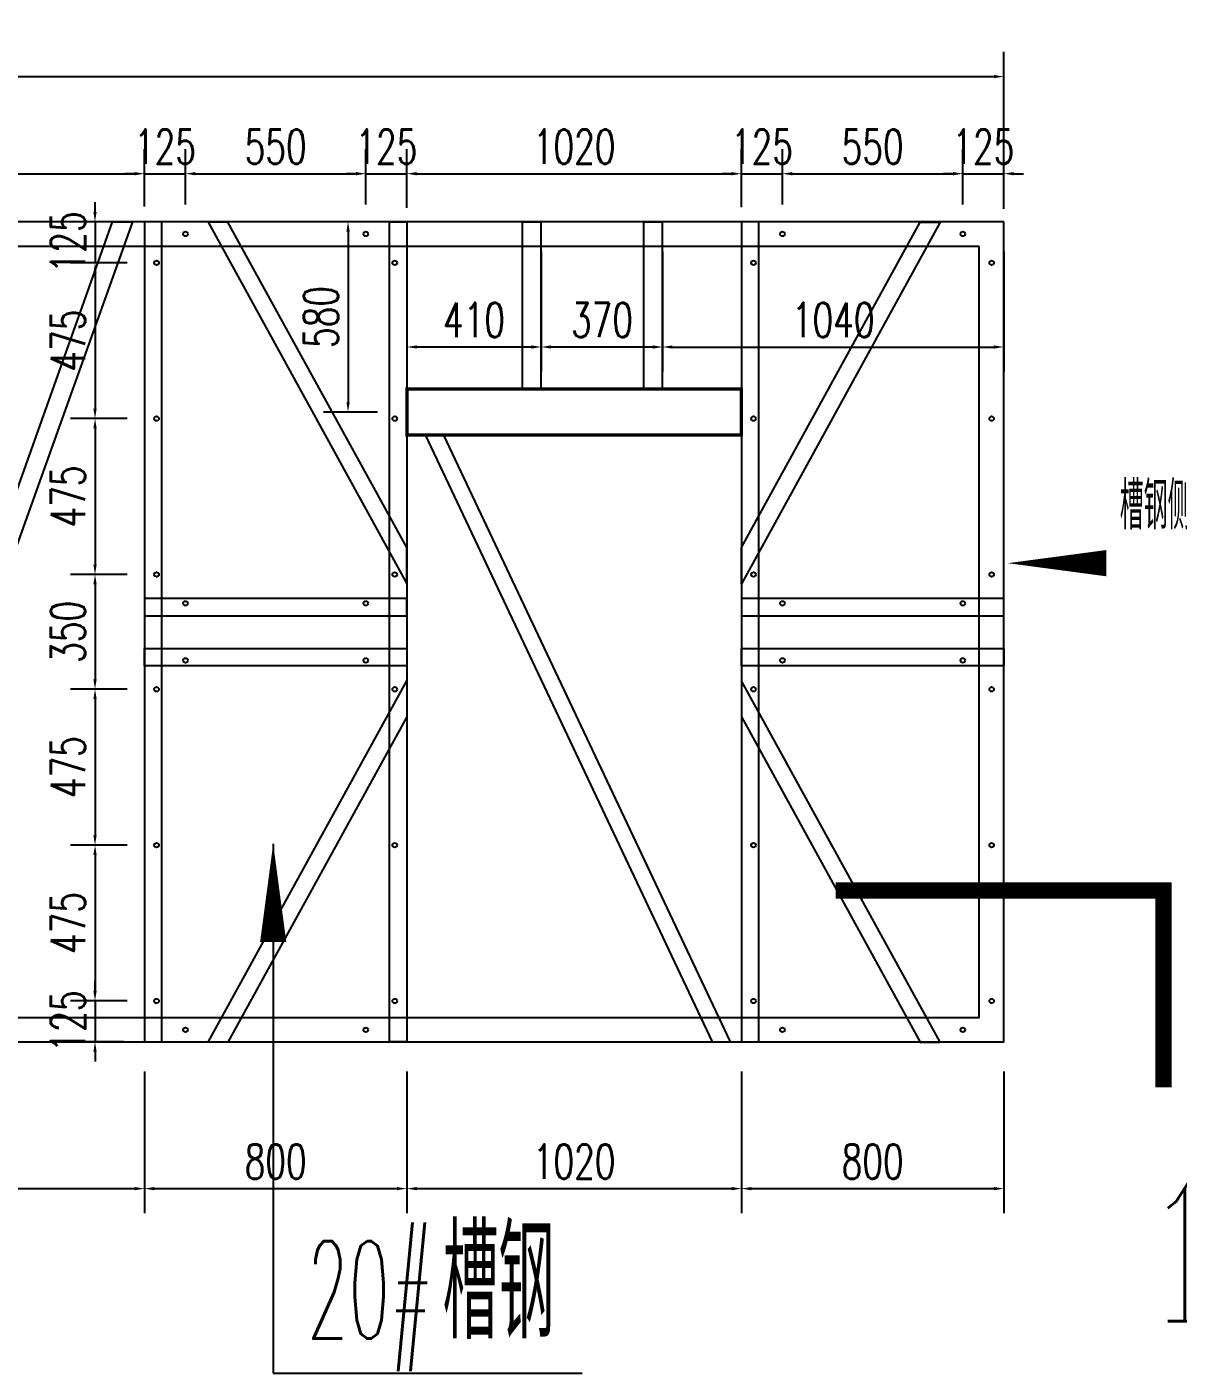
# Model space of a CAD drawing. Header units: millimetres. Extents: x -1443632 to -1307761, y 1430256 to 1527696.
# Drawn here: x -1377193 to -1373683, y 1470150 to 1474253 of the extents above; entities that cross this region are included whole.
import ezdxf

# ---------------------------------------------------------------- set-up
doc = ezdxf.new("R2010")
doc.units = ezdxf.units.MM
doc.header["$LTSCALE"] = 10
doc.layers.get('0').update_dxf_attribs({"linetype": 'CONTINUOUS'})
doc.layers.get('DEFPOINTS').update_dxf_attribs({"linetype": 'CONTINUOUS'})
for name, color, linetype in [('PUB_TEXT', 7, 'CONTINUOUS'), ('W-PLASTIC_RAILINGS塑木栏杆', 6, 'CONTINUOUS'), ('W-STEEL_FRAME钢架', 3, 'CONTINUOUS'), ('W-STEEL_KEEL钢龙骨', 5, 'CONTINUOUS'), ('景-通用-文字', 7, 'CONTINUOUS')]:
    doc.layers.add(name, color=color, linetype=linetype)
doc.styles.add('_TCH_DIM', font='SIMPLEX.shx', dxfattribs={"width": 0.7, "bigfont": 'GBCBIG.shx'})
doc.styles.add('_TCH_LABEL', font='COMPLEX', dxfattribs={"bigfont": 'GBCBIG'})
doc.styles.add('STANDARD_T3', font='simplex.shx', dxfattribs={"width": 0.7, "bigfont": 'gbcbig.shx'})
doc.dimstyles.new('W&&30', dxfattribs={"dimtxt": 105, "dimasz": 30, "dimexe": 75, "dimexo": 90, "dimgap": 30, "dimtad": 1, "dimdec": 0, "dimzin": 0, "dimdsep": 46, "dimtxsty": 'STANDARD_T3', "dimcen": 0.09, "dimclrd": 1, "dimclre": 1, "dimclrt": 7, "dimazin": 2, "dimtfac": 1, "dimtdec": 0, "dimtix": 1, "dimtmove": 2, "dimatfit": 3, "dimfxl": 0, "dimtolj": 1, "dimtzin": 0, "dimarcsym": 0})

# ---------------------------------------------------------------- blocks, each defined once
blk = doc.blocks.new('*D122')
at = {"layer": 'DEFPOINTS', "color": 0, "transparency": 16777216}
for p in [(-1376808.3, 1473659.4), (-1376985.6, 1473534.4), (-1376797.8, 1473534.4)]:
    blk.add_point(p, dxfattribs=at)
at = {"layer": 'W-PLASTIC_RAILINGS塑木栏杆', "color": 1, "lineweight": -2, "transparency": 16777216}
for p, q in [((-1376985.6, 1473689.4), (-1376985.6, 1473719.4)), ((-1376898.3, 1473659.4), (-1377060.6, 1473659.4)), ((-1376985.6, 1473659.4), (-1376985.6, 1473534.4)), ((-1376887.8, 1473534.4), (-1377060.6, 1473534.4)), ((-1376985.6, 1473504.4), (-1376985.6, 1473474.4))]:
    blk.add_line(p, q, dxfattribs=at)
at = {"layer": 'W-PLASTIC_RAILINGS塑木栏杆', "color": 1, "transparency": 16777216}
for points in [[(-1376990.6, 1473689.4), (-1376980.6, 1473689.4), (-1376985.6, 1473659.4)], [(-1376990.6, 1473504.4), (-1376980.6, 1473504.4), (-1376985.6, 1473534.4)]]:
    blk.add_solid(points, dxfattribs=at)
at = {"layer": 'W-PLASTIC_RAILINGS塑木栏杆', "color": 7, "transparency": 16777216, "insert": (-1377068.1, 1473596.9), "char_height": 105, "attachment_point": 5, "rotation": 90, "style": 'STANDARD_T3'}
blk.add_mtext('\\A1;125', dxfattribs=at)
blk = doc.blocks.new('*D123')
at = {"layer": 'DEFPOINTS', "color": 0, "transparency": 16777216}
for p in [(-1376797.8, 1473534.4), (-1376985.6, 1473059.4), (-1376797.8, 1473059.4)]:
    blk.add_point(p, dxfattribs=at)
at = {"layer": 'W-PLASTIC_RAILINGS塑木栏杆', "color": 1, "lineweight": -2, "transparency": 16777216}
for p, q in [((-1376887.8, 1473534.4), (-1377060.6, 1473534.4)), ((-1376985.6, 1473504.4), (-1376985.6, 1473089.4)), ((-1376887.8, 1473059.4), (-1377060.6, 1473059.4))]:
    blk.add_line(p, q, dxfattribs=at)
at = {"layer": 'W-PLASTIC_RAILINGS塑木栏杆', "color": 1, "transparency": 16777216}
for points in [[(-1376990.6, 1473504.4), (-1376980.6, 1473504.4), (-1376985.6, 1473534.4)], [(-1376990.6, 1473089.4), (-1376980.6, 1473089.4), (-1376985.6, 1473059.4)]]:
    blk.add_solid(points, dxfattribs=at)
at = {"layer": 'W-PLASTIC_RAILINGS塑木栏杆', "color": 7, "transparency": 16777216, "insert": (-1377068.1, 1473296.9), "char_height": 105, "attachment_point": 5, "rotation": 90, "style": 'STANDARD_T3'}
blk.add_mtext('\\A1;475', dxfattribs=at)
blk = doc.blocks.new('*D124')
at = {"layer": 'DEFPOINTS', "color": 0, "transparency": 16777216}
for p in [(-1376797.8, 1473059.4), (-1376985.6, 1472584.4), (-1376797.8, 1472584.4)]:
    blk.add_point(p, dxfattribs=at)
at = {"layer": 'W-PLASTIC_RAILINGS塑木栏杆', "color": 1, "lineweight": -2, "transparency": 16777216}
for p, q in [((-1376887.8, 1473059.4), (-1377060.6, 1473059.4)), ((-1376985.6, 1473029.4), (-1376985.6, 1472614.4)), ((-1376887.8, 1472584.4), (-1377060.6, 1472584.4))]:
    blk.add_line(p, q, dxfattribs=at)
at = {"layer": 'W-PLASTIC_RAILINGS塑木栏杆', "color": 1, "transparency": 16777216}
for points in [[(-1376990.6, 1473029.4), (-1376980.6, 1473029.4), (-1376985.6, 1473059.4)], [(-1376990.6, 1472614.4), (-1376980.6, 1472614.4), (-1376985.6, 1472584.4)]]:
    blk.add_solid(points, dxfattribs=at)
at = {"layer": 'W-PLASTIC_RAILINGS塑木栏杆', "color": 7, "transparency": 16777216, "insert": (-1377068.1, 1472821.9), "char_height": 105, "attachment_point": 5, "rotation": 90, "style": 'STANDARD_T3'}
blk.add_mtext('\\A1;475', dxfattribs=at)
blk = doc.blocks.new('*D125')
at = {"layer": 'DEFPOINTS', "color": 0, "transparency": 16777216}
for p in [(-1376797.8, 1472584.4), (-1376985.6, 1472234.4), (-1376797.8, 1472234.4)]:
    blk.add_point(p, dxfattribs=at)
at = {"layer": 'W-PLASTIC_RAILINGS塑木栏杆', "color": 1, "lineweight": -2, "transparency": 16777216}
for p, q in [((-1376887.8, 1472584.4), (-1377060.6, 1472584.4)), ((-1376985.6, 1472554.4), (-1376985.6, 1472264.4)), ((-1376887.8, 1472234.4), (-1377060.6, 1472234.4))]:
    blk.add_line(p, q, dxfattribs=at)
at = {"layer": 'W-PLASTIC_RAILINGS塑木栏杆', "color": 1, "transparency": 16777216}
for points in [[(-1376990.6, 1472554.4), (-1376980.6, 1472554.4), (-1376985.6, 1472584.4)], [(-1376990.6, 1472264.4), (-1376980.6, 1472264.4), (-1376985.6, 1472234.4)]]:
    blk.add_solid(points, dxfattribs=at)
at = {"layer": 'W-PLASTIC_RAILINGS塑木栏杆', "color": 7, "transparency": 16777216, "insert": (-1377068.1, 1472409.4), "char_height": 105, "attachment_point": 5, "rotation": 90, "style": 'STANDARD_T3'}
blk.add_mtext('\\A1;350', dxfattribs=at)
blk = doc.blocks.new('*D126')
at = {"layer": 'DEFPOINTS', "color": 0, "transparency": 16777216}
for p in [(-1376797.8, 1472234.4), (-1376985.6, 1471759.4), (-1376797.8, 1471759.4)]:
    blk.add_point(p, dxfattribs=at)
at = {"layer": 'W-PLASTIC_RAILINGS塑木栏杆', "color": 1, "lineweight": -2, "transparency": 16777216}
for p, q in [((-1376887.8, 1472234.4), (-1377060.6, 1472234.4)), ((-1376985.6, 1472204.4), (-1376985.6, 1471789.4)), ((-1376887.8, 1471759.4), (-1377060.6, 1471759.4))]:
    blk.add_line(p, q, dxfattribs=at)
at = {"layer": 'W-PLASTIC_RAILINGS塑木栏杆', "color": 1, "transparency": 16777216}
for points in [[(-1376990.6, 1472204.4), (-1376980.6, 1472204.4), (-1376985.6, 1472234.4)], [(-1376990.6, 1471789.4), (-1376980.6, 1471789.4), (-1376985.6, 1471759.4)]]:
    blk.add_solid(points, dxfattribs=at)
at = {"layer": 'W-PLASTIC_RAILINGS塑木栏杆', "color": 7, "transparency": 16777216, "insert": (-1377068.1, 1471996.9), "char_height": 105, "attachment_point": 5, "rotation": 90, "style": 'STANDARD_T3'}
blk.add_mtext('\\A1;475', dxfattribs=at)
blk = doc.blocks.new('*D127')
at = {"layer": 'DEFPOINTS', "color": 0, "transparency": 16777216}
for p in [(-1376797.8, 1471759.4), (-1376985.6, 1471284.4), (-1376797.8, 1471284.4)]:
    blk.add_point(p, dxfattribs=at)
at = {"layer": 'W-PLASTIC_RAILINGS塑木栏杆', "color": 1, "lineweight": -2, "transparency": 16777216}
for p, q in [((-1376887.8, 1471759.4), (-1377060.6, 1471759.4)), ((-1376985.6, 1471729.4), (-1376985.6, 1471314.4)), ((-1376887.8, 1471284.4), (-1377060.6, 1471284.4))]:
    blk.add_line(p, q, dxfattribs=at)
at = {"layer": 'W-PLASTIC_RAILINGS塑木栏杆', "color": 1, "transparency": 16777216}
for points in [[(-1376990.6, 1471729.4), (-1376980.6, 1471729.4), (-1376985.6, 1471759.4)], [(-1376990.6, 1471314.4), (-1376980.6, 1471314.4), (-1376985.6, 1471284.4)]]:
    blk.add_solid(points, dxfattribs=at)
at = {"layer": 'W-PLASTIC_RAILINGS塑木栏杆', "color": 7, "transparency": 16777216, "insert": (-1377068.1, 1471521.9), "char_height": 105, "attachment_point": 5, "rotation": 90, "style": 'STANDARD_T3'}
blk.add_mtext('\\A1;475', dxfattribs=at)
blk = doc.blocks.new('*D128')
at = {"layer": 'DEFPOINTS', "color": 0, "transparency": 16777216}
for p in [(-1376797.8, 1471284.4), (-1376985.6, 1471159.4), (-1376808.3, 1471159.4)]:
    blk.add_point(p, dxfattribs=at)
at = {"layer": 'W-PLASTIC_RAILINGS塑木栏杆', "color": 1, "lineweight": -2, "transparency": 16777216}
for p, q in [((-1376985.6, 1471314.4), (-1376985.6, 1471344.4)), ((-1376887.8, 1471284.4), (-1377060.6, 1471284.4)), ((-1376985.6, 1471284.4), (-1376985.6, 1471159.4)), ((-1376898.3, 1471159.4), (-1377060.6, 1471159.4)), ((-1376985.6, 1471129.4), (-1376985.6, 1471099.4))]:
    blk.add_line(p, q, dxfattribs=at)
at = {"layer": 'W-PLASTIC_RAILINGS塑木栏杆', "color": 1, "transparency": 16777216}
for points in [[(-1376990.6, 1471314.4), (-1376980.6, 1471314.4), (-1376985.6, 1471284.4)], [(-1376990.6, 1471129.4), (-1376980.6, 1471129.4), (-1376985.6, 1471159.4)]]:
    blk.add_solid(points, dxfattribs=at)
at = {"layer": 'W-PLASTIC_RAILINGS塑木栏杆', "color": 7, "transparency": 16777216, "insert": (-1377068.1, 1471221.9), "char_height": 105, "attachment_point": 5, "rotation": 90, "style": 'STANDARD_T3'}
blk.add_mtext('\\A1;125', dxfattribs=at)
blk = doc.blocks.new('*D233')
at = {"layer": 'DEFPOINTS', "color": 0, "transparency": 16777216}
for p in [(-1376834.8, 1473805.9), (-1377854.8, 1473612.1), (-1376834.8, 1473615.7)]:
    blk.add_point(p, dxfattribs=at)
at = {"layer": 'W-STEEL_FRAME钢架', "color": 1, "lineweight": -2, "transparency": 16777216}
for p, q in [((-1377854.8, 1473702.1), (-1377854.8, 1473880.9)), ((-1376834.8, 1473705.7), (-1376834.8, 1473880.9)), ((-1377824.8, 1473805.9), (-1376864.8, 1473805.9))]:
    blk.add_line(p, q, dxfattribs=at)
at = {"layer": 'W-STEEL_FRAME钢架', "color": 1, "transparency": 16777216}
for points in [[(-1377824.8, 1473810.9), (-1377824.8, 1473800.9), (-1377854.8, 1473805.9)], [(-1376864.8, 1473810.9), (-1376864.8, 1473800.9), (-1376834.8, 1473805.9)]]:
    blk.add_solid(points, dxfattribs=at)
at = {"layer": 'W-STEEL_FRAME钢架', "color": 7, "transparency": 16777216, "insert": (-1377344.8, 1473888.4), "char_height": 105, "attachment_point": 5, "style": 'STANDARD_T3'}
blk.add_mtext('\\A1;1020', dxfattribs=at)
blk = doc.blocks.new('*D234')
at = {"layer": 'DEFPOINTS', "color": 0, "transparency": 16777216}
for p in [(-1376709.8, 1473805.9), (-1376834.8, 1473615.7), (-1376709.8, 1473622.4)]:
    blk.add_point(p, dxfattribs=at)
at = {"layer": 'W-STEEL_FRAME钢架', "color": 1, "lineweight": -2, "transparency": 16777216}
for p, q in [((-1376834.8, 1473705.7), (-1376834.8, 1473880.9)), ((-1376709.8, 1473712.4), (-1376709.8, 1473880.9)), ((-1376864.8, 1473805.9), (-1376894.8, 1473805.9)), ((-1376834.8, 1473805.9), (-1376709.8, 1473805.9)), ((-1376679.8, 1473805.9), (-1376649.8, 1473805.9))]:
    blk.add_line(p, q, dxfattribs=at)
at = {"layer": 'W-STEEL_FRAME钢架', "color": 1, "transparency": 16777216}
for points in [[(-1376864.8, 1473810.9), (-1376864.8, 1473800.9), (-1376834.8, 1473805.9)], [(-1376679.8, 1473810.9), (-1376679.8, 1473800.9), (-1376709.8, 1473805.9)]]:
    blk.add_solid(points, dxfattribs=at)
at = {"layer": 'W-STEEL_FRAME钢架', "color": 7, "transparency": 16777216, "insert": (-1376772.3, 1473888.4), "char_height": 105, "attachment_point": 5, "style": 'STANDARD_T3'}
blk.add_mtext('\\A1;125', dxfattribs=at)
blk = doc.blocks.new('*D235')
at = {"layer": 'DEFPOINTS', "color": 0, "transparency": 16777216}
for p in [(-1376159.8, 1473805.9), (-1376709.8, 1473622.4), (-1376159.8, 1473622.4)]:
    blk.add_point(p, dxfattribs=at)
at = {"layer": 'W-STEEL_FRAME钢架', "color": 1, "lineweight": -2, "transparency": 16777216}
for p, q in [((-1376709.8, 1473712.4), (-1376709.8, 1473880.9)), ((-1376159.8, 1473712.4), (-1376159.8, 1473880.9)), ((-1376679.8, 1473805.9), (-1376189.8, 1473805.9))]:
    blk.add_line(p, q, dxfattribs=at)
at = {"layer": 'W-STEEL_FRAME钢架', "color": 1, "transparency": 16777216}
for points in [[(-1376679.8, 1473810.9), (-1376679.8, 1473800.9), (-1376709.8, 1473805.9)], [(-1376189.8, 1473810.9), (-1376189.8, 1473800.9), (-1376159.8, 1473805.9)]]:
    blk.add_solid(points, dxfattribs=at)
at = {"layer": 'W-STEEL_FRAME钢架', "color": 7, "transparency": 16777216, "insert": (-1376434.8, 1473888.4), "char_height": 105, "attachment_point": 5, "style": 'STANDARD_T3'}
blk.add_mtext('\\A1;550', dxfattribs=at)
blk = doc.blocks.new('*D236')
at = {"layer": 'DEFPOINTS', "color": 0, "transparency": 16777216}
for p in [(-1376034.8, 1473805.9), (-1376159.8, 1473622.4), (-1376034.8, 1473612.4)]:
    blk.add_point(p, dxfattribs=at)
at = {"layer": 'W-STEEL_FRAME钢架', "color": 1, "lineweight": -2, "transparency": 16777216}
for p, q in [((-1376159.8, 1473712.4), (-1376159.8, 1473880.9)), ((-1376034.8, 1473702.4), (-1376034.8, 1473880.9)), ((-1376189.8, 1473805.9), (-1376219.8, 1473805.9)), ((-1376159.8, 1473805.9), (-1376034.8, 1473805.9)), ((-1376004.8, 1473805.9), (-1375974.8, 1473805.9))]:
    blk.add_line(p, q, dxfattribs=at)
at = {"layer": 'W-STEEL_FRAME钢架', "color": 1, "transparency": 16777216}
for points in [[(-1376189.8, 1473810.9), (-1376189.8, 1473800.9), (-1376159.8, 1473805.9)], [(-1376004.8, 1473810.9), (-1376004.8, 1473800.9), (-1376034.8, 1473805.9)]]:
    blk.add_solid(points, dxfattribs=at)
at = {"layer": 'W-STEEL_FRAME钢架', "color": 7, "transparency": 16777216, "insert": (-1376097.3, 1473888.4), "char_height": 105, "attachment_point": 5, "style": 'STANDARD_T3'}
blk.add_mtext('\\A1;125', dxfattribs=at)
blk = doc.blocks.new('*D237')
at = {"layer": 'DEFPOINTS', "color": 0, "transparency": 16777216}
for p in [(-1375014.8, 1473805.9), (-1376034.8, 1473612.4), (-1375014.8, 1473613.8)]:
    blk.add_point(p, dxfattribs=at)
at = {"layer": 'W-STEEL_FRAME钢架', "color": 1, "lineweight": -2, "transparency": 16777216}
for p, q in [((-1376034.8, 1473702.4), (-1376034.8, 1473880.9)), ((-1375014.8, 1473703.8), (-1375014.8, 1473880.9)), ((-1376004.8, 1473805.9), (-1375044.8, 1473805.9))]:
    blk.add_line(p, q, dxfattribs=at)
at = {"layer": 'W-STEEL_FRAME钢架', "color": 1, "transparency": 16777216}
for points in [[(-1376004.8, 1473810.9), (-1376004.8, 1473800.9), (-1376034.8, 1473805.9)], [(-1375044.8, 1473810.9), (-1375044.8, 1473800.9), (-1375014.8, 1473805.9)]]:
    blk.add_solid(points, dxfattribs=at)
at = {"layer": 'W-STEEL_FRAME钢架', "color": 7, "transparency": 16777216, "insert": (-1375524.8, 1473888.4), "char_height": 105, "attachment_point": 5, "style": 'STANDARD_T3'}
blk.add_mtext('\\A1;1020', dxfattribs=at)
blk = doc.blocks.new('*D238')
at = {"layer": 'DEFPOINTS', "color": 0, "transparency": 16777216}
for p in [(-1374889.8, 1473805.9), (-1375014.8, 1473613.8), (-1374889.8, 1473622.4)]:
    blk.add_point(p, dxfattribs=at)
at = {"layer": 'W-STEEL_FRAME钢架', "color": 1, "lineweight": -2, "transparency": 16777216}
for p, q in [((-1375014.8, 1473703.8), (-1375014.8, 1473880.9)), ((-1374889.8, 1473712.4), (-1374889.8, 1473880.9)), ((-1375044.8, 1473805.9), (-1375074.8, 1473805.9)), ((-1375014.8, 1473805.9), (-1374889.8, 1473805.9)), ((-1374859.8, 1473805.9), (-1374829.8, 1473805.9))]:
    blk.add_line(p, q, dxfattribs=at)
at = {"layer": 'W-STEEL_FRAME钢架', "color": 1, "transparency": 16777216}
for points in [[(-1375044.8, 1473810.9), (-1375044.8, 1473800.9), (-1375014.8, 1473805.9)], [(-1374859.8, 1473810.9), (-1374859.8, 1473800.9), (-1374889.8, 1473805.9)]]:
    blk.add_solid(points, dxfattribs=at)
at = {"layer": 'W-STEEL_FRAME钢架', "color": 7, "transparency": 16777216, "insert": (-1374952.3, 1473888.4), "char_height": 105, "attachment_point": 5, "style": 'STANDARD_T3'}
blk.add_mtext('\\A1;125', dxfattribs=at)
blk = doc.blocks.new('*D239')
at = {"layer": 'DEFPOINTS', "color": 0, "transparency": 16777216}
for p in [(-1374339.8, 1473805.9), (-1374889.8, 1473622.4), (-1374339.8, 1473622.4)]:
    blk.add_point(p, dxfattribs=at)
at = {"layer": 'W-STEEL_FRAME钢架', "color": 1, "lineweight": -2, "transparency": 16777216}
for p, q in [((-1374889.8, 1473712.4), (-1374889.8, 1473880.9)), ((-1374339.8, 1473712.4), (-1374339.8, 1473880.9)), ((-1374859.8, 1473805.9), (-1374369.8, 1473805.9))]:
    blk.add_line(p, q, dxfattribs=at)
at = {"layer": 'W-STEEL_FRAME钢架', "color": 1, "transparency": 16777216}
for points in [[(-1374859.8, 1473810.9), (-1374859.8, 1473800.9), (-1374889.8, 1473805.9)], [(-1374369.8, 1473810.9), (-1374369.8, 1473800.9), (-1374339.8, 1473805.9)]]:
    blk.add_solid(points, dxfattribs=at)
at = {"layer": 'W-STEEL_FRAME钢架', "color": 7, "transparency": 16777216, "insert": (-1374614.8, 1473888.4), "char_height": 105, "attachment_point": 5, "style": 'STANDARD_T3'}
blk.add_mtext('\\A1;550', dxfattribs=at)
blk = doc.blocks.new('*D240')
at = {"layer": 'DEFPOINTS', "color": 0, "transparency": 16777216}
for p in [(-1374214.8, 1473805.9), (-1374339.8, 1473622.4), (-1374214.8, 1473609.1)]:
    blk.add_point(p, dxfattribs=at)
at = {"layer": 'W-STEEL_FRAME钢架', "color": 1, "lineweight": -2, "transparency": 16777216}
for p, q in [((-1374339.8, 1473712.4), (-1374339.8, 1473880.9)), ((-1374214.8, 1473699.1), (-1374214.8, 1473880.9)), ((-1374369.8, 1473805.9), (-1374399.8, 1473805.9)), ((-1374339.8, 1473805.9), (-1374214.8, 1473805.9)), ((-1374184.8, 1473805.9), (-1374154.8, 1473805.9))]:
    blk.add_line(p, q, dxfattribs=at)
at = {"layer": 'W-STEEL_FRAME钢架', "color": 1, "transparency": 16777216}
for points in [[(-1374369.8, 1473810.9), (-1374369.8, 1473800.9), (-1374339.8, 1473805.9)], [(-1374184.8, 1473810.9), (-1374184.8, 1473800.9), (-1374214.8, 1473805.9)]]:
    blk.add_solid(points, dxfattribs=at)
at = {"layer": 'W-STEEL_FRAME钢架', "color": 7, "transparency": 16777216, "insert": (-1374277.3, 1473888.4), "char_height": 105, "attachment_point": 5, "style": 'STANDARD_T3'}
blk.add_mtext('\\A1;125', dxfattribs=at)
blk = doc.blocks.new('*D146')
at = {"layer": 'DEFPOINTS', "color": 0, "transparency": 16777216}
for p in [(-1374214.8, 1474101.9), (-1384114.8, 1473659.4), (-1374214.8, 1473659.4)]:
    blk.add_point(p, dxfattribs=at)
at = {"layer": 'W-STEEL_FRAME钢架', "color": 1, "lineweight": -2, "transparency": 16777216}
for p, q in [((-1384114.8, 1473749.4), (-1384114.8, 1474176.9)), ((-1374214.8, 1473749.4), (-1374214.8, 1474176.9)), ((-1384084.8, 1474101.9), (-1374244.8, 1474101.9))]:
    blk.add_line(p, q, dxfattribs=at)
at = {"layer": 'W-STEEL_FRAME钢架', "color": 1, "transparency": 16777216}
for points in [[(-1384084.8, 1474106.9), (-1384084.8, 1474096.9), (-1384114.8, 1474101.9)], [(-1374244.8, 1474106.9), (-1374244.8, 1474096.9), (-1374214.8, 1474101.9)]]:
    blk.add_solid(points, dxfattribs=at)
at = {"layer": 'W-STEEL_FRAME钢架', "color": 7, "transparency": 16777216, "insert": (-1379164.8, 1474184.4), "char_height": 105, "attachment_point": 5, "style": 'STANDARD_T3'}
blk.add_mtext('\\A1;9900', dxfattribs=at)
blk = doc.blocks.new('*D270')
at = {"color": 1, "lineweight": -2, "transparency": 16777216}
for p, q in [((-1376124.8, 1473659.4), (-1376289.1, 1473659.4)), ((-1376214.1, 1473629.4), (-1376214.1, 1473109.4)), ((-1376124.8, 1473079.4), (-1376289.1, 1473079.4))]:
    blk.add_line(p, q, dxfattribs=at)
at = {"color": 1, "transparency": 16777216}
for points in [[(-1376219.1, 1473629.4), (-1376209.1, 1473629.4), (-1376214.1, 1473659.4)], [(-1376219.1, 1473109.4), (-1376209.1, 1473109.4), (-1376214.1, 1473079.4)]]:
    blk.add_solid(points, dxfattribs=at)
at = {"layer": 'DEFPOINTS', "color": 0, "transparency": 16777216}
for p in [(-1376034.8, 1473659.4), (-1376214.1, 1473079.4), (-1376034.8, 1473079.4)]:
    blk.add_point(p, dxfattribs=at)
at = {"color": 7, "transparency": 16777216, "insert": (-1376296.6, 1473369.4), "char_height": 105, "attachment_point": 5, "rotation": 90, "style": 'STANDARD_T3'}
blk.add_mtext('\\A1;580', dxfattribs=at)
blk = doc.blocks.new('*D271')
at = {"color": 1, "lineweight": -2, "transparency": 16777216}
for p, q in [((-1375255, 1473568.4), (-1375255, 1473202.7)), ((-1374214.8, 1473568.4), (-1374214.8, 1473202.7)), ((-1375225, 1473277.7), (-1374244.8, 1473277.7))]:
    blk.add_line(p, q, dxfattribs=at)
at = {"color": 1, "transparency": 16777216}
for points in [[(-1375225, 1473282.7), (-1375225, 1473272.7), (-1375255, 1473277.7)], [(-1374244.8, 1473282.7), (-1374244.8, 1473272.7), (-1374214.8, 1473277.7)]]:
    blk.add_solid(points, dxfattribs=at)
at = {"layer": 'DEFPOINTS', "color": 0, "transparency": 16777216}
for p in [(-1375255, 1473658.4), (-1374214.8, 1473658.4), (-1374214.8, 1473277.7)]:
    blk.add_point(p, dxfattribs=at)
at = {"color": 7, "transparency": 16777216, "insert": (-1374734.9, 1473360.2), "char_height": 105, "attachment_point": 5, "style": 'STANDARD_T3'}
blk.add_mtext('\\A1;1040', dxfattribs=at)
blk = doc.blocks.new('*D272')
at = {"color": 1, "lineweight": -2, "transparency": 16777216}
for p, q in [((-1375625.1, 1473568.4), (-1375625.1, 1473202.7)), ((-1375255, 1473568.4), (-1375255, 1473202.7)), ((-1375285, 1473277.7), (-1375595.1, 1473277.7))]:
    blk.add_line(p, q, dxfattribs=at)
at = {"color": 1, "transparency": 16777216}
for points in [[(-1375595.1, 1473282.7), (-1375595.1, 1473272.7), (-1375625.1, 1473277.7)], [(-1375285, 1473282.7), (-1375285, 1473272.7), (-1375255, 1473277.7)]]:
    blk.add_solid(points, dxfattribs=at)
at = {"layer": 'DEFPOINTS', "color": 0, "transparency": 16777216}
for p in [(-1375625.1, 1473658.4), (-1375255, 1473658.4), (-1375625.1, 1473277.7)]:
    blk.add_point(p, dxfattribs=at)
at = {"color": 7, "transparency": 16777216, "insert": (-1375440.1, 1473360.2), "char_height": 105, "attachment_point": 5, "style": 'STANDARD_T3'}
blk.add_mtext('\\A1;370', dxfattribs=at)
blk = doc.blocks.new('*D273')
at = {"color": 1, "lineweight": -2, "transparency": 16777216}
for p, q in [((-1376034.8, 1473569.4), (-1376034.8, 1473202.7)), ((-1375625.1, 1473568.4), (-1375625.1, 1473202.7)), ((-1375655.1, 1473277.7), (-1376004.8, 1473277.7))]:
    blk.add_line(p, q, dxfattribs=at)
at = {"color": 1, "transparency": 16777216}
for points in [[(-1376004.8, 1473282.7), (-1376004.8, 1473272.7), (-1376034.8, 1473277.7)], [(-1375655.1, 1473282.7), (-1375655.1, 1473272.7), (-1375625.1, 1473277.7)]]:
    blk.add_solid(points, dxfattribs=at)
at = {"layer": 'DEFPOINTS', "color": 0, "transparency": 16777216}
for p in [(-1376034.8, 1473659.4), (-1375625.1, 1473658.4), (-1376034.8, 1473277.7)]:
    blk.add_point(p, dxfattribs=at)
at = {"color": 7, "transparency": 16777216, "insert": (-1375830, 1473360.2), "char_height": 105, "attachment_point": 5, "style": 'STANDARD_T3'}
blk.add_mtext('\\A1;410', dxfattribs=at)
blk = doc.blocks.new('*D416')
at = {"color": 1, "lineweight": -2, "transparency": 16777216}
for p, q in [((-1377854.8, 1471069.4), (-1377854.8, 1470637.4)), ((-1376834.8, 1471069.4), (-1376834.8, 1470637.4)), ((-1377824.8, 1470712.4), (-1376864.8, 1470712.4))]:
    blk.add_line(p, q, dxfattribs=at)
at = {"color": 1, "transparency": 16777216}
for points in [[(-1377824.8, 1470717.4), (-1377824.8, 1470707.4), (-1377854.8, 1470712.4)], [(-1376864.8, 1470717.4), (-1376864.8, 1470707.4), (-1376834.8, 1470712.4)]]:
    blk.add_solid(points, dxfattribs=at)
at = {"layer": 'DEFPOINTS', "color": 0, "transparency": 16777216}
for p in [(-1377854.8, 1471159.4), (-1376834.8, 1471159.4), (-1376834.8, 1470712.4)]:
    blk.add_point(p, dxfattribs=at)
at = {"color": 7, "transparency": 16777216, "insert": (-1377344.8, 1470794.9), "char_height": 105, "attachment_point": 5, "style": 'STANDARD_T3'}
blk.add_mtext('\\A1;1020', dxfattribs=at)
blk = doc.blocks.new('*D417')
at = {"color": 1, "lineweight": -2, "transparency": 16777216}
for p, q in [((-1376834.8, 1471069.4), (-1376834.8, 1470637.4)), ((-1376034.8, 1471069.4), (-1376034.8, 1470637.4)), ((-1376804.8, 1470712.4), (-1376064.8, 1470712.4))]:
    blk.add_line(p, q, dxfattribs=at)
at = {"color": 1, "transparency": 16777216}
for points in [[(-1376804.8, 1470717.4), (-1376804.8, 1470707.4), (-1376834.8, 1470712.4)], [(-1376064.8, 1470717.4), (-1376064.8, 1470707.4), (-1376034.8, 1470712.4)]]:
    blk.add_solid(points, dxfattribs=at)
at = {"layer": 'DEFPOINTS', "color": 0, "transparency": 16777216}
for p in [(-1376834.8, 1471159.4), (-1376034.8, 1471159.4), (-1376034.8, 1470712.4)]:
    blk.add_point(p, dxfattribs=at)
at = {"color": 7, "transparency": 16777216, "insert": (-1376434.8, 1470794.9), "char_height": 105, "attachment_point": 5, "style": 'STANDARD_T3'}
blk.add_mtext('\\A1;800', dxfattribs=at)
blk = doc.blocks.new('*D418')
at = {"color": 1, "lineweight": -2, "transparency": 16777216}
for p, q in [((-1376034.8, 1471069.4), (-1376034.8, 1470637.4)), ((-1375014.8, 1471069.4), (-1375014.8, 1470637.4)), ((-1376004.8, 1470712.4), (-1375044.8, 1470712.4))]:
    blk.add_line(p, q, dxfattribs=at)
at = {"color": 1, "transparency": 16777216}
for points in [[(-1376004.8, 1470717.4), (-1376004.8, 1470707.4), (-1376034.8, 1470712.4)], [(-1375044.8, 1470717.4), (-1375044.8, 1470707.4), (-1375014.8, 1470712.4)]]:
    blk.add_solid(points, dxfattribs=at)
at = {"layer": 'DEFPOINTS', "color": 0, "transparency": 16777216}
for p in [(-1376034.8, 1471159.4), (-1375014.8, 1471159.4), (-1375014.8, 1470712.4)]:
    blk.add_point(p, dxfattribs=at)
at = {"color": 7, "transparency": 16777216, "insert": (-1375524.8, 1470794.9), "char_height": 105, "attachment_point": 5, "style": 'STANDARD_T3'}
blk.add_mtext('\\A1;1020', dxfattribs=at)
blk = doc.blocks.new('*D419')
at = {"color": 1, "lineweight": -2, "transparency": 16777216}
for p, q in [((-1375014.8, 1471069.4), (-1375014.8, 1470637.4)), ((-1374214.8, 1471069.4), (-1374214.8, 1470637.4)), ((-1374984.8, 1470712.4), (-1374244.8, 1470712.4))]:
    blk.add_line(p, q, dxfattribs=at)
at = {"color": 1, "transparency": 16777216}
for points in [[(-1374984.8, 1470717.4), (-1374984.8, 1470707.4), (-1375014.8, 1470712.4)], [(-1374244.8, 1470717.4), (-1374244.8, 1470707.4), (-1374214.8, 1470712.4)]]:
    blk.add_solid(points, dxfattribs=at)
at = {"layer": 'DEFPOINTS', "color": 0, "transparency": 16777216}
for p in [(-1375014.8, 1471159.4), (-1374214.8, 1471159.4), (-1374214.8, 1470712.4)]:
    blk.add_point(p, dxfattribs=at)
at = {"color": 7, "transparency": 16777216, "insert": (-1374614.8, 1470794.9), "char_height": 105, "attachment_point": 5, "style": 'STANDARD_T3'}
blk.add_mtext('\\A1;800', dxfattribs=at)

msp = doc.modelspace()

# ---------------------------------------------------------------- linework, layer by layer
at = {"color": 3, "const_width": 50}
msp.add_lwpolyline([(-1374727.6, 1471621.1), (-1373727.6, 1471621.1), (-1373727.6, 1471021.1)], dxfattribs=at)
at = {"layer": 'W-PLASTIC_RAILINGS塑木栏杆', "color": 3}
msp.add_lwpolyline([(-1373193.8, 1472618.8, 0, 0, 0), (-1373193.8, 1472618.8, 0, 0, 0), (-1373193.8, 1472618.8, 0, 0, 0), (-1374202.6, 1472618.8, 0, 80, 0), (-1373902.6, 1472618.8, 0, 0, 0)], format="xyseb", dxfattribs=at)
at = {"layer": 'W-STEEL_FRAME钢架', "color": 4}
for points in [[(-1374214.8, 1473659.4), (-1384114.8, 1473659.4), (-1384114.8, 1471159.4), (-1374214.8, 1471159.4)], [(-1374289.8, 1473584.4), (-1384039.8, 1473584.4), (-1384039.8, 1471234.4), (-1374289.8, 1471234.4)]]:
    msp.add_lwpolyline(points, close=True, dxfattribs=at)
at = {"layer": 'W-STEEL_FRAME钢架'}
for points in [[(-1377766.3, 1471159.4), (-1377822.6, 1471159.4), (-1376931.9, 1473659.4), (-1376871.7, 1473659.4)], [(-1376834.8, 1471159.4), (-1376781.8, 1471159.4), (-1376781.8, 1473659.4), (-1376834.8, 1473659.4)], [(-1376034.8, 1471159.4), (-1376087.8, 1471159.4), (-1376087.8, 1473659.4), (-1376034.8, 1473659.4)], [(-1375683.1, 1473148.4), (-1375625.1, 1473148.4), (-1375625.1, 1473658.4), (-1375683.1, 1473658.4)], [(-1375313, 1473148.4), (-1375255, 1473148.4), (-1375255, 1473658.4), (-1375313, 1473658.4)], [(-1375014.8, 1471159.4), (-1374961.8, 1471159.4), (-1374961.8, 1473659.4), (-1375014.8, 1473659.4)], [(-1375104.4, 1471159.4), (-1375047.8, 1471159.4), (-1375922, 1473009.2), (-1375978.8, 1473009.7)], [(-1376834.8, 1472458.4), (-1376034.8, 1472458.4), (-1376034.8, 1472511.4), (-1376834.8, 1472511.4)], [(-1375014.8, 1472458.4), (-1374214.8, 1472458.4), (-1374214.8, 1472511.4), (-1375014.8, 1472511.4)], [(-1376834.8, 1472358.4), (-1376034.8, 1472358.4), (-1376034.8, 1472305.4), (-1376834.8, 1472305.4)], [(-1375014.8, 1472358.4), (-1374214.8, 1472358.4), (-1374214.8, 1472305.4), (-1375014.8, 1472305.4)]]:
    msp.add_lwpolyline(points, close=True, dxfattribs=at)
at = {"layer": 'W-STEEL_FRAME钢架', "color": 6}
for points in [[(-1376640.7, 1473658.4), (-1376034.8, 1472556.3), (-1376034.8, 1472666.3), (-1376580.2, 1473658.4)], [(-1374408.9, 1473658.4), (-1375014.8, 1472556.3), (-1375014.8, 1472666.3), (-1374469.4, 1473658.4)], [(-1376640.7, 1471158.4), (-1376034.8, 1472260.5), (-1376034.8, 1472150.5), (-1376580.2, 1471158.4)], [(-1374408.9, 1471158.4), (-1375014.8, 1472260.5), (-1375014.8, 1472150.5), (-1374469.4, 1471158.4)]]:
    msp.add_lwpolyline(points, close=True, dxfattribs=at)
at = {"layer": 'W-STEEL_FRAME钢架'}
for centre in [(-1376709.8, 1473622.4), (-1376159.8, 1473622.4), (-1374889.8, 1473622.4), (-1374339.8, 1473622.4), (-1376797.8, 1473534.4), (-1376071.8, 1473534.4), (-1374977.8, 1473534.4), (-1374251.8, 1473534.4), (-1376797.8, 1473059.4), (-1376071.8, 1473059.4), (-1374977.8, 1473059.4), (-1374251.8, 1473059.4), (-1376797.8, 1472584.4), (-1376071.8, 1472584.4), (-1374977.8, 1472584.4), (-1374251.8, 1472584.4), (-1376709.8, 1472496.4), (-1376159.8, 1472496.4), (-1374889.8, 1472496.4), (-1374339.8, 1472496.4), (-1376709.8, 1472322.4), (-1376159.8, 1472322.4), (-1374889.8, 1472322.4), (-1374339.8, 1472322.4), (-1376797.8, 1472234.4), (-1376071.8, 1472234.4), (-1374977.8, 1472234.4), (-1374251.8, 1472234.4), (-1376797.8, 1471759.4), (-1376071.8, 1471759.4), (-1374977.8, 1471759.4), (-1374251.8, 1471759.4), (-1376797.8, 1471284.4), (-1376071.8, 1471284.4), (-1374977.8, 1471284.4), (-1374251.8, 1471284.4), (-1376709.8, 1471196.4), (-1376159.8, 1471196.4), (-1374889.8, 1471196.4), (-1374339.8, 1471196.4)]:
    msp.add_circle(centre, 7, dxfattribs=at)
at = {"layer": 'W-STEEL_KEEL钢龙骨', "color": 1, "const_width": 10}
msp.add_lwpolyline([(-1376034.8, 1473009.4), (-1375014.8, 1473009.4), (-1375014.8, 1473149.4), (-1376034.8, 1473149.4)], close=True, dxfattribs=at)
at = {"layer": '景-通用-文字', "color": 3}
for p, q in [((-1376442.4, 1471763.8), (-1376442.4, 1470150.2)), ((-1376442.4, 1470150.2), (-1375500.2, 1470150.2))]:
    msp.add_line(p, q, dxfattribs=at)
msp.add_lwpolyline([(-1376442.4, 1471763.8, 0, 80, 0), (-1376442.4, 1471463.8, 0, 0, 0)], format="xyseb", dxfattribs=at)

# ---------------------------------------------------------------- texts
at = {"layer": 'PUB_TEXT', "color": 7}
for s, height, style, width, p in [('槽钢侧面对接开孔', 144.68, '_TCH_DIM', 0.7, (-1373861.1, 1472721.8)), ('1', 425, '_TCH_LABEL', 0.705882, (-1373791.8, 1470308.6)), ('20#', 297.5, '_TCH_DIM', 0.494118, (-1376338.8, 1470255.2)), ('槽钢', 337.59, '_TCH_DIM', 0.7, (-1375925.8, 1470255.2))]:
    msp.add_text(s, height=height, dxfattribs=dict(at, style=style, width=width)).set_placement(p)

# ---------------------------------------------------------------- dimensions: what is measured, and where the dimension line sits
at = {"color": 3}
dim = msp.add_linear_dim(base=(-1376214.1, 1473079.4), p1=(-1376034.8, 1473659.4), p2=(-1376034.8, 1473079.4), angle=90, dimstyle='W&&30', dxfattribs=at)
dim.commit()
dim.dimension.update_dxf_attribs({"geometry": '*D270', "text_midpoint": (-1376296.6, 1473369.4)})
for base, p1, p2, picture, middle in [((-1376034.8, 1473277.7), (-1375625.1, 1473658.4), (-1376034.8, 1473659.4), '*D273', (-1375830, 1473360.2)), ((-1375625.1, 1473277.7), (-1375255, 1473658.4), (-1375625.1, 1473658.4), '*D272', (-1375440.1, 1473360.2)), ((-1374214.8, 1473277.7), (-1375255, 1473658.4), (-1374214.8, 1473658.4), '*D271', (-1374734.9, 1473360.2)), ((-1376834.8, 1470712.4), (-1377854.8, 1471159.4), (-1376834.8, 1471159.4), '*D416', (-1377344.8, 1470794.9)), ((-1376034.8, 1470712.4), (-1376834.8, 1471159.4), (-1376034.8, 1471159.4), '*D417', (-1376434.8, 1470794.9)), ((-1375014.8, 1470712.4), (-1376034.8, 1471159.4), (-1375014.8, 1471159.4), '*D418', (-1375524.8, 1470794.9)), ((-1374214.8, 1470712.4), (-1375014.8, 1471159.4), (-1374214.8, 1471159.4), '*D419', (-1374614.8, 1470794.9))]:
    dim = msp.add_linear_dim(base=base, p1=p1, p2=p2, dimstyle='W&&30', dxfattribs=at)
    dim.commit()
    dim.dimension.update_dxf_attribs({"geometry": picture, "text_midpoint": middle})
at = {"layer": 'W-PLASTIC_RAILINGS塑木栏杆'}
for base, p1, p2, picture, middle in [((-1376985.6, 1473534.4), (-1376808.3, 1473659.4), (-1376797.8, 1473534.4), '*D122', (-1377068.1, 1473596.9)), ((-1376985.6, 1473059.4), (-1376797.8, 1473534.4), (-1376797.8, 1473059.4), '*D123', (-1377068.1, 1473296.9)), ((-1376985.6, 1472584.4), (-1376797.8, 1473059.4), (-1376797.8, 1472584.4), '*D124', (-1377068.1, 1472821.9)), ((-1376985.6, 1472234.4), (-1376797.8, 1472584.4), (-1376797.8, 1472234.4), '*D125', (-1377068.1, 1472409.4)), ((-1376985.6, 1471759.4), (-1376797.8, 1472234.4), (-1376797.8, 1471759.4), '*D126', (-1377068.1, 1471996.9)), ((-1376985.6, 1471284.4), (-1376797.8, 1471759.4), (-1376797.8, 1471284.4), '*D127', (-1377068.1, 1471521.9)), ((-1376985.6, 1471159.4), (-1376797.8, 1471284.4), (-1376808.3, 1471159.4), '*D128', (-1377068.1, 1471221.9))]:
    dim = msp.add_linear_dim(base=base, p1=p1, p2=p2, angle=90, dimstyle='W&&30', dxfattribs=at)
    dim.commit()
    dim.dimension.update_dxf_attribs({"geometry": picture, "text_midpoint": middle})
at = {"layer": 'W-STEEL_FRAME钢架'}
for base, p1, p2, picture, middle in [((-1374214.8, 1474101.9), (-1384114.8, 1473659.4), (-1374214.8, 1473659.4), '*D146', (-1379164.8, 1474184.4)), ((-1376834.8, 1473805.9), (-1377854.8, 1473612.1), (-1376834.8, 1473615.7), '*D233', (-1377344.8, 1473888.4)), ((-1376709.8, 1473805.9), (-1376834.8, 1473615.7), (-1376709.8, 1473622.4), '*D234', (-1376772.3, 1473888.4)), ((-1376159.8, 1473805.9), (-1376709.8, 1473622.4), (-1376159.8, 1473622.4), '*D235', (-1376434.8, 1473888.4)), ((-1376034.8, 1473805.9), (-1376159.8, 1473622.4), (-1376034.8, 1473612.4), '*D236', (-1376097.3, 1473888.4)), ((-1375014.8, 1473805.9), (-1376034.8, 1473612.4), (-1375014.8, 1473613.8), '*D237', (-1375524.8, 1473888.4)), ((-1374889.8, 1473805.9), (-1375014.8, 1473613.8), (-1374889.8, 1473622.4), '*D238', (-1374952.3, 1473888.4)), ((-1374339.8, 1473805.9), (-1374889.8, 1473622.4), (-1374339.8, 1473622.4), '*D239', (-1374614.8, 1473888.4)), ((-1374214.8, 1473805.9), (-1374339.8, 1473622.4), (-1374214.8, 1473609.1), '*D240', (-1374277.3, 1473888.4))]:
    dim = msp.add_linear_dim(base=base, p1=p1, p2=p2, dimstyle='W&&30', dxfattribs=at)
    dim.commit()
    dim.dimension.update_dxf_attribs({"geometry": picture, "text_midpoint": middle})

doc.saveas('drawing.dxf')
